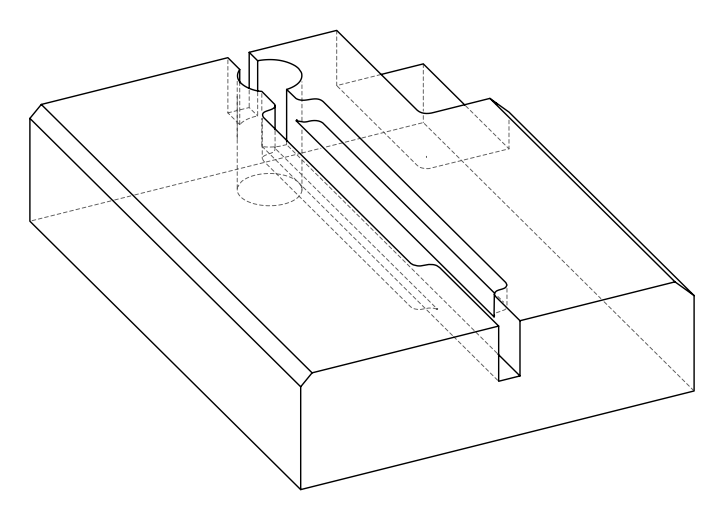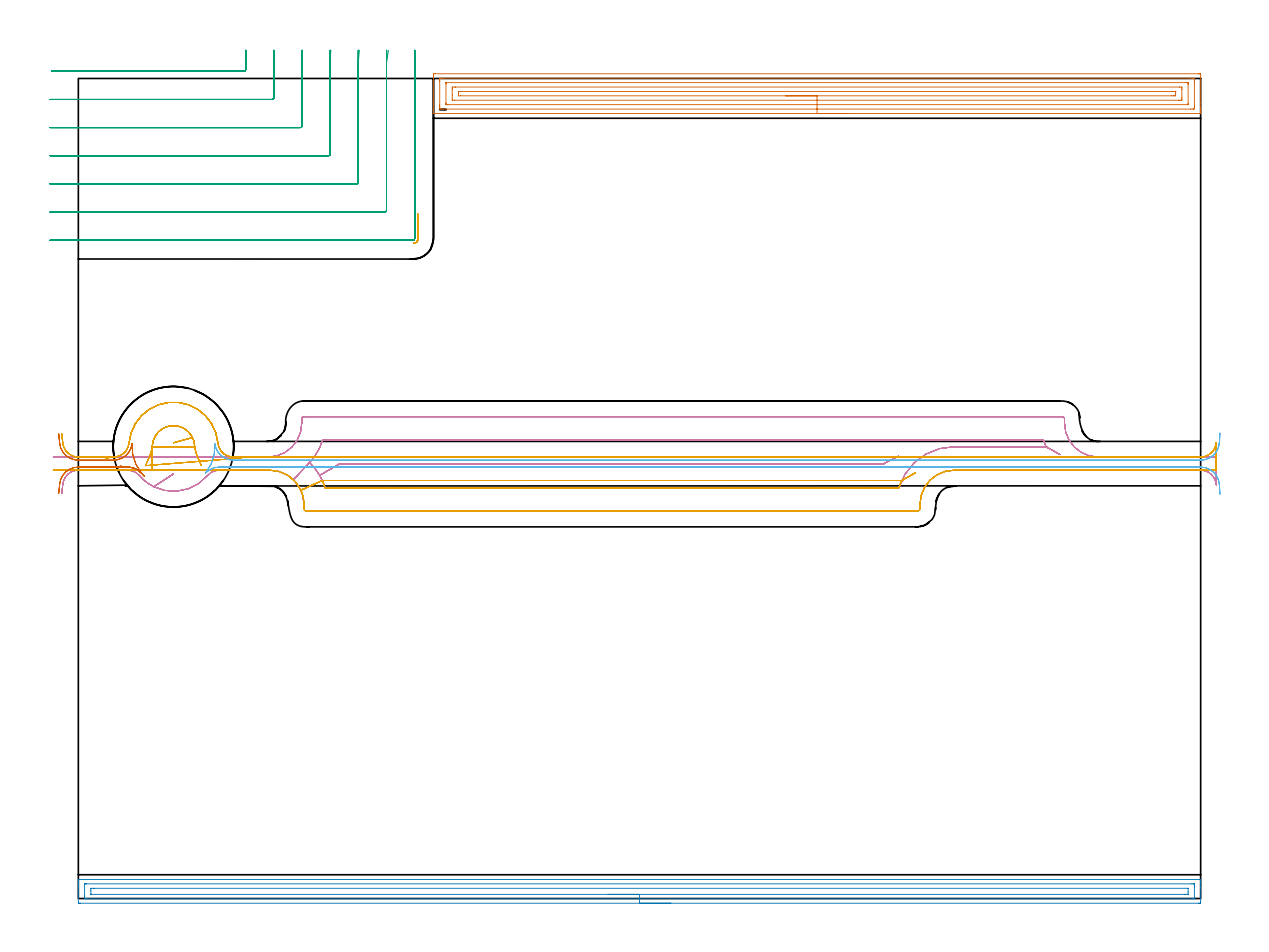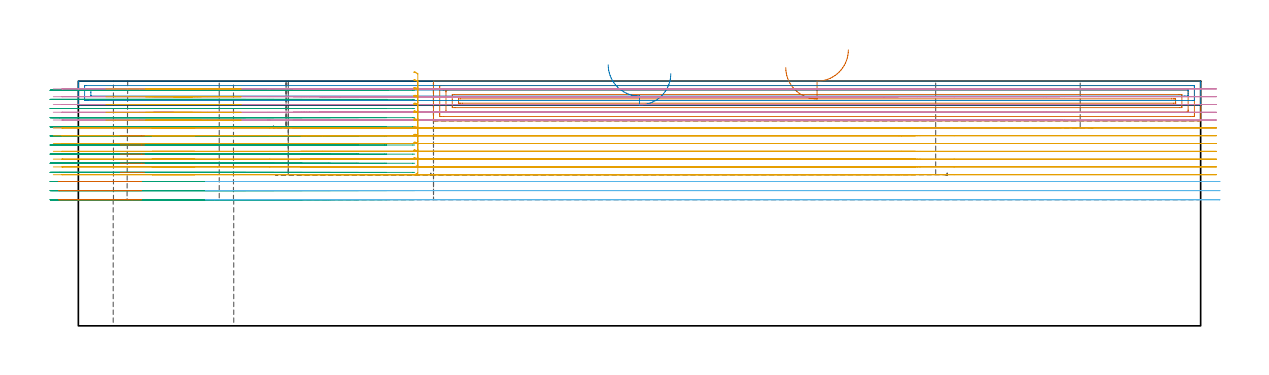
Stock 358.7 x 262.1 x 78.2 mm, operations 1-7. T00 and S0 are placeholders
(PLAN: 8 operations, 4 tool changes, 92.4 min)
(1 AREA_MILL | FG_CHAMFER_SURFACE | UGT0205_001 | 10.04 min | 20316 mm3)
(2 AREA_MILL_1 | FG_CHAMFER_SURFACE_1 | UGT0205_001 | 8.82 min | 10366 mm3)
(3 MILL_CORNER_NOTCH_RECTANGULAR | CORNER_NOTCH_RECTANGULAR | NXT0201_011 | Follow Part, ap 3, ae 75% | 24.87 min | 247341 mm3)
(4 MILL_OPEN_POCKET | POCKET_OPEN | NXT0201_013 | Follow Part, ap 2.5, ae 75% | 20.4 min | 167143 mm3)
(5 MILL_OPEN_POCKET_1 | POCKET_OPEN_1 | NXT0201_013 | Follow Part, ap 2.5, ae 75% | 20.13 min | 132565 mm3)
(6 MILL_RECTANGULAR_SLOT | SLOT_RECTANGULAR | NXT0201_011 | Follow Part, ap 3, ae 75% | 4.07 min | 37288 mm3)
(7 MILL_RECTANGULAR_SLOT_1 | SLOT_RECTANGULAR_1 | NXT0201_011 | Follow Part, ap 3, ae 75% | 0.71 min | 3613 mm3)
(8 MILL_THROUGH_HOLE_FROM_SOLID_MATERIAL | STEP1HOLE | UGT0201_004 | Circular | 3.34 min | 54070 mm3)
(TOOL UGT0205_001 | Chamfer Mill 20 x 3 x 45 deg. | D20 FL50 Z2)
(TOOL NXT0201_011 | ENDMILL 12mm [2P460-1200-NA 1630] | D12 FL38 Z6)
(TOOL NXT0201_013 | ENDMILL 10mm | D10 FL30 Z4)
(TOOL UGT0201_004 | End Mill 32 mm | D32 FL53 Z6)
(OP 1 AREA_MILL)
G17 G21 G94 G90
T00 M6
G54
G17 G0 G90 X246.1 Y250.9 S1061 M3
G43 Z88.2 H0
G94 G1 X246.062 Z87.328 F250.
X245.948 Z86.463
X245.759 Z85.612
X245.497 Z84.78
X245.163 Z83.974
X244.76 Z83.2
X244.292 Z82.464
X243.76 Z81.772
X243.171 Z81.129
X242.528 Z80.539
X241.836 Z80.008
X241.1 Z79.54
X240.326 Z79.137
X239.52 Z78.803
X238.688 Z78.541
X237.836 Z78.352
X236.972 Z78.238
X236.1 Z78.2
X113.675
X113.51 Y250.903 Z78.188
X113.507 Y250.946 Z78.146
X113.5 Y251.344 Z77.756
Y251.66 Z77.44
Y252.357 Z76.738
Y253.595 Z75.502
Y254.136 Z74.959
Y254.755 Z74.34
Y262.414 Z66.683
X113.504 Y263.033 Z66.064
X113.508 Y263.592 Z65.506
X113.558 Y263.594 Z65.504
X114.122 Y263.6 Z65.5
X358.078
X358.406 Y263.597 Z65.502
X358.69 Y263.592 Z65.506
X358.7 Y263.304 Z65.794
Y254.136 Z74.959
Y252.705 Z76.391
Y252.357 Z76.738
Y251.66 Z77.44
Y251.344 Z77.756
Y250.948 Z78.143
X358.691 Y250.902 Z78.188
X358.525 Y250.9 Z78.2
X236.1
Y252.314 Z76.786
X116.803
X115.949 Y252.317 Z76.783
X115.909 Y252.319 Z76.781
X115.51 Y252.357 Z76.743
X115.503 Y252.761 Z76.339
X115.501 Y253.246 Z75.854
X115.5 Y253.653 Z75.447
X115.501 Y261.254 Z67.846
X115.502 Y261.658 Z67.442
X115.51 Y262.143 Z66.957
X115.871 Y262.181 Z66.919
X115.909 Y262.183 Z66.917
X116.76 Y262.186 Z66.914
X355.397
X356.251 Y262.183 Z66.917
X356.291 Y262.181 Z66.919
X356.69 Y262.143 Z66.957
X356.697 Y261.739 Z67.361
X356.699 Y261.254 Z67.846
X356.7 Y260.847 Z68.253
X356.699 Y253.246 Z75.854
X356.698 Y252.842 Z76.258
X356.69 Y252.357 Z76.743
X356.329 Y252.319 Z76.781
X356.291 Y252.317 Z76.783
X355.44 Y252.314 Z76.786
X236.1
Y253.728 Z75.372
X118.105 Y253.729 Z75.371
X117.696 Y253.731 Z75.369
X117.56 Y253.733 Z75.367
X117.519 Y253.735 Z75.365
X117.51 Y253.811 Z75.289
X117.505 Y253.941 Z75.159
X117.501 Y254.136 Z74.964
X117.5 Y254.331 Z74.769
X117.501 Y260.364 Z68.736
X117.502 Y260.558 Z68.542
X117.51 Y260.753 Z68.347
X117.513 Y260.766 Z68.334
X117.519 Y260.768 Z68.332
X117.543 Y260.77 Z68.33
X117.594 Y260.771 Z68.329
X117.696 Y260.772
X354.095 Y260.771
X354.504 Y260.769 Z68.331
X354.64 Y260.767 Z68.333
X354.681 Y260.765 Z68.335
X354.69 Y260.689 Z68.411
X354.695 Y260.559 Z68.541
X354.699 Y260.364 Z68.736
X354.7 Y260.169 Z68.931
X354.699 Y254.136 Z74.964
X354.698 Y253.942 Z75.158
X354.69 Y253.746 Z75.354
X354.687 Y253.734 Z75.366
X354.681 Y253.732 Z75.368
X354.657 Y253.73 Z75.37
X354.606 Y253.729 Z75.371
X354.504 Y253.728 Z75.372
X236.1
Y255.143 Z73.957
X120.259
X119.578 Y255.15 Z73.95
X119.51 Y255.159 Z73.941
X119.505 Y255.26 Z73.84
X119.502 Y255.473 Z73.627
X119.5 Y256.805 Z72.295
Y258.568 Z70.532
X119.502 Y259.021 Z70.079
X119.505 Y259.239 Z69.861
X119.51 Y259.342 Z69.758
X119.607 Y259.351 Z69.749
X120.377 Y259.357 Z69.743
X120.494
X351.941
X352.622 Y259.35 Z69.75
X352.69 Y259.341 Z69.759
X352.695 Y259.24 Z69.86
X352.698 Y259.027 Z70.073
X352.7 Y258.601 Z70.499
Y255.932 Z73.168
X352.698 Y255.479 Z73.621
X352.695 Y255.261 Z73.839
X352.69 Y255.158 Z73.942
X352.593 Y255.149 Z73.951
X351.823 Y255.143 Z73.957
X351.705
X236.1
Y256.557 Z72.543
X122.164
X121.517 Y256.56 Z72.54
X121.514 Y256.562 Z72.538
X121.505 Y256.572 Z72.528
X121.502 Y256.805 Z72.295
X121.501 Y257.466 Z71.634
X121.503 Y257.695 Z71.405
X121.507 Y257.86 Z71.24
X121.51 Y257.936 Z71.164
X121.666 Y257.939 Z71.161
X121.916 Y257.942 Z71.158
X122.164 Y257.943 Z71.157
X122.808
X350.036
X350.683 Y257.94 Z71.16
X350.686 Y257.938 Z71.162
X350.695 Y257.928 Z71.172
X350.698 Y257.695 Z71.405
X350.699 Y257.034 Z72.066
X350.697 Y256.805 Z72.295
X350.693 Y256.64 Z72.46
X350.69 Y256.564 Z72.536
X350.534 Y256.561 Z72.539
X350.284 Y256.558 Z72.542
X350.036 Y256.557 Z72.543
X349.392
X236.1
X235.228 Z72.581
X234.364 Z72.695
X233.512 Z72.884
X232.68 Z73.146
X231.874 Z73.48
X231.1 Z73.883
X230.364 Z74.352
X229.672 Z74.883
X229.029 Z75.472
X228.44 Z76.115
X227.908 Z76.807
X227.44 Z77.543
X227.037 Z78.317
X226.703 Z79.123
X226.441 Z79.955
X226.252 Z80.807
X226.138 Z81.672
X226.1 Z82.543
G0 Z88.2
M5
M2
(OP 2 AREA_MILL_1)
G17 G21 G94 G90
T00 M6
G54
G17 G0 G90 X189.35 Y-1.5 S1061 M3
G43 Z88.2 H0
Z80.6
G94 G1 X189.312 Z79.728 F250.
X189.198 Z78.864
X189.009 Z78.012
X188.747 Z77.18
X188.413 Z76.374
X188.01 Z75.6
X187.542 Z74.864
X187.01 Z74.172
X186.421 Z73.529
X185.778 Z72.94
X185.086 Z72.409
X184.35 Z71.94
X183.576 Z71.537
X182.77 Z71.203
X181.938 Z70.941
X181.087 Z70.752
X180.222 Z70.638
X179.35 Z70.6
X0.622
X0.303 Y-1.498 Z70.601
X0.01 Y-1.494 Z70.604
X0. Y-1.186 Z70.911
Y3.172 Z75.266
Y3.701 Z75.798
Y4.043 Z76.139
Y4.573 Z76.669
Y4.915 Z77.009
Y5.599 Z77.698
Y5.854 Z77.954
X0.002 Y5.978 Z78.07
X0.01 Y6.097 Z78.188
X0.175 Y6.1 Z78.2
X358.525
X358.69 Y6.097 Z78.188
X358.698 Y5.978 Z78.071
X358.7 Y5.854 Z77.954
Y5.598 Z77.698
Y4.915 Z77.009
Y3.701 Z75.798
Y3.172 Z75.266
Y-0.922 Z71.176
X358.697 Y-1.186 Z70.911
X358.69 Y-1.494 Z70.604
X358.398 Y-1.498 Z70.601
X358.078 Y-1.5 Z70.6
X179.35
Y-0.086 Z72.014
X3.068
X2.409 Y-0.085 Z72.015
X2.171 Y-0.083 Z72.017
X2.055 Y-0.079 Z72.021
X2.009 Y-0.073 Z72.027
X2.007 Y-0.048 Z72.052
X2.002 Y0.083 Z72.183
X2. Y0.557 Z72.657
Y0.956 Z73.056
X2.001 Y4.441 Z76.541
X2.005 Y4.575 Z76.675
X2.01 Y4.675 Z76.775
X2.081 Y4.679 Z76.779
X2.409 Y4.683 Z76.783
X2.645 Y4.685 Z76.785
X355.632 Y4.686 Z76.786
X356.291 Y4.685 Z76.785
X356.529 Y4.683 Z76.783
X356.645 Y4.679 Z76.779
X356.691 Y4.673 Z76.773
X356.693 Y4.648 Z76.748
X356.698 Y4.518 Z76.618
X356.7 Y4.043 Z76.143
Y3.644 Z75.744
X356.699 Y0.159 Z72.259
X356.695 Y0.025 Z72.125
X356.69 Y-0.075 Z72.025
X356.619 Y-0.079 Z72.021
X356.291 Y-0.083 Z72.017
X356.055 Y-0.085 Z72.015
X179.35 Y-0.086 Z72.014
Y1.329 Z73.429
X4.197
X4.094 Y1.33 Z73.43
X4.027 Y1.333 Z73.433
X4.01 Y1.336 Z73.436
X4.007 Y1.342 Z73.442
X4.003 Y1.365 Z73.465
X4.001 Y1.428 Z73.528
Y2.491 Z74.591
X4.008 Y3.172 Z75.272
X4.01 Y3.261 Z75.361
X4.099 Y3.266 Z75.366
X4.197 Y3.269 Z75.369
X4.988 Y3.271 Z75.371
X5.09
X354.503
X354.606 Y3.27 Z75.37
X354.673 Y3.267 Z75.367
X354.69 Y3.264 Z75.364
X354.693 Y3.258 Z75.358
X354.697 Y3.235 Z75.335
X354.699 Y3.172 Z75.272
Y2.109 Z74.209
X354.692 Y1.428 Z73.528
X354.69 Y1.339 Z73.439
X354.601 Y1.334 Z73.434
X354.503 Y1.332 Z73.432
X353.712 Y1.329 Z73.429
X353.61
X179.35
X178.478 Z73.467
X177.614 Z73.58
X176.762 Z73.769
X175.93 Z74.032
X175.124 Z74.365
X174.35 Z74.768
X173.614 Z75.237
X172.922 Z75.768
X172.279 Z76.357
X171.69 Z77.001
X171.159 Z77.693
X170.69 Z78.429
X170.287 Z79.202
X169.953 Z80.008
X169.691 Z80.84
X169.502 Z81.692
X169.388 Z82.557
X169.35 Z83.429
G0 Z88.2
M5
M2
(OP 3 MILL_CORNER_NOTCH_RECTANGULAR)
G17 G21 G94 G90
T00 M6
G54
G17 G0 G90 X-8.542 Y264.4 S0 M3
G43 Z88.2 H1
Z75.285
G94 G1 X-5.542 F250.
X52.905 F500.
G3 X53.5 Y264.995 R0.6
G1 Y266.572
G2 X53.522 Y268.1 R54.
G1 X53.606 Y271.099 F250.
G0 Z88.2
X-9. Y255.4
Z75.285
G1 X-6.
X61.905 F500.
G3 X62.5 Y255.995 R0.6
G1 Y266.572
G2 X62.526 Y268.1 R45.
G1 X62.628 Y271.098 F250.
G0 Z88.2
X-9. Y246.4
Z75.285
G1 X-6.
X70.904 F500.
G3 X71.5 Y246.996 R0.6
G1 Y266.572
G2 X71.532 Y268.1 R36.
G1 X71.66 Y271.097 F250.
G0 Z88.2
X-9. Y237.4
Z75.285
G1 X-6.
X79.904 F500.
G3 X80.5 Y237.996 R0.6
G1 Y266.572
G2 X80.543 Y268.1 R27.
G1 X80.713 Y271.095 F250.
G0 Z88.2
X-9. Y228.4
Z75.285
G1 X-6.
X88.904 F500.
G3 X89.5 Y228.996 R0.6
G1 Y266.572
G2 X89.565 Y268.1 R18.
G1 X89.82 Y271.089 F250.
G0 Z88.2
X-9. Y219.4
Z75.285
G1 X-6.
X97.904 F500.
G3 X98.5 Y219.996 R0.6
G1 Y266.572
G2 X98.631 Y268.1 R9.
G1 X99.14 Y271.056 F250.
G0 Z88.2
X-9. Y210.4
Z75.285
G1 X-6.
X106.903 F500.
G3 X107.5 Y210.997 R0.6
G1 Y266.572
Y269.572 F250.
G0 Z88.2
X-8.542 Y264.4
Z72.369
G1 X-5.542
X52.905 F500.
G3 X53.5 Y264.995 R0.6
G1 Y267.664
G2 X53.502 Y268.1 R54.
G1 X53.526 Y271.1 F250.
G0 Z88.2
X-9. Y255.4
Z72.369
G1 X-6.
X61.905 F500.
G3 X62.5 Y255.995 R0.6
G1 Y267.664
G2 X62.502 Y268.1 R45.
G1 X62.531 Y271.1 F250.
G0 Z88.2
X-9. Y246.4
Z72.369
G1 X-6.
X70.904 F500.
G3 X71.5 Y246.996 R0.6
G1 Y267.664
G2 X71.503 Y268.1 R36.
G1 X71.539 Y271.1 F250.
G0 Z88.2
X-9. Y237.4
Z72.369
G1 X-6.
X79.904 F500.
G3 X80.5 Y237.996 R0.6
G1 Y267.664
G2 X80.504 Y268.1 R27.
G1 X80.552 Y271.1 F250.
G0 Z88.2
X-9. Y228.4
Z72.369
G1 X-6.
X88.904 F500.
G3 X89.5 Y228.996 R0.6
G1 Y267.664
G2 X89.505 Y268.1 R18.
G1 X89.578 Y271.099 F250.
G0 Z88.2
X-9. Y219.4
Z72.369
G1 X-6.
X97.904 F500.
G3 X98.5 Y219.996 R0.6
G1 Y267.664
G2 X98.511 Y268.1 R9.
G1 X98.656 Y271.096 F250.
G0 Z88.2
X-9. Y210.4
Z72.369
G1 X-6.
X106.903 F500.
G3 X107.5 Y210.997 R0.6
G1 Y267.664
Y270.664 F250.
G0 Z88.2
X-8.542 Y264.4
Z69.454
G1 X-5.542
X52.905 F500.
G3 X53.5 Y264.995 R0.6
G1 Y268.1
Y271.1 F250.
G0 Z88.2
X-9. Y255.4
Z69.454
G1 X-6.
X61.905 F500.
G3 X62.5 Y255.995 R0.6
G1 Y268.1
Y271.1 F250.
G0 Z88.2
X-9. Y246.4
Z69.454
G1 X-6.
X70.904 F500.
G3 X71.5 Y246.996 R0.6
G1 Y268.1
Y271.1 F250.
G0 Z88.2
X-9. Y237.4
Z69.454
G1 X-6.
X79.904 F500.
G3 X80.5 Y237.996 R0.6
G1 Y268.1
Y271.1 F250.
G0 Z88.2
X-9. Y228.4
Z69.454
G1 X-6.
X88.904 F500.
G3 X89.5 Y228.996 R0.6
G1 Y268.1
Y271.1 F250.
G0 Z88.2
X-9. Y219.4
Z69.454
G1 X-6.
X97.904 F500.
G3 X98.5 Y219.996 R0.6
G1 Y268.1
Y271.1 F250.
G0 Z88.2
X-9. Y210.4
Z69.454
G1 X-6.
X106.903 F500.
G3 X107.5 Y210.997 R0.6
G1 Y268.1
Y271.1 F250.
G0 Z88.2
X-8.542 Y264.4
Z66.538
G1 X-5.542
X52.905 F500.
G3 X53.5 Y264.995 R0.6
G1 Y268.1
Y271.1 F250.
G0 Z88.2
X-9. Y255.4
Z66.538
G1 X-6.
X61.905 F500.
G3 X62.5 Y255.995 R0.6
G1 Y268.1
Y271.1 F250.
G0 Z88.2
X-9. Y246.4
Z66.538
G1 X-6.
X70.904 F500.
G3 X71.5 Y246.996 R0.6
G1 Y268.1
Y271.1 F250.
G0 Z88.2
X-9. Y237.4
Z66.538
G1 X-6.
X79.904 F500.
G3 X80.5 Y237.996 R0.6
G1 Y268.1
Y271.1 F250.
G0 Z88.2
X-9. Y228.4
Z66.538
G1 X-6.
X88.904 F500.
G3 X89.5 Y228.996 R0.6
G1 Y268.1
Y271.1 F250.
G0 Z88.2
X-9. Y219.4
Z66.538
G1 X-6.
X97.904 F500.
G3 X98.5 Y219.996 R0.6
G1 Y268.1
Y271.1 F250.
G0 Z88.2
X-9. Y210.4
Z66.538
G1 X-6.
X106.903 F500.
G3 X107.5 Y210.997 R0.6
G1 Y268.1
Y271.1 F250.
G0 Z88.2
X-8.542 Y264.4
Z63.623
G1 X-5.542
X52.905 F500.
G3 X53.5 Y264.995 R0.6
G1 Y268.1
Y271.1 F250.
G0 Z88.2
X-9. Y255.4
Z63.623
G1 X-6.
X61.905 F500.
G3 X62.5 Y255.995 R0.6
G1 Y268.1
Y271.1 F250.
G0 Z88.2
X-9. Y246.4
Z63.623
G1 X-6.
X70.904 F500.
G3 X71.5 Y246.996 R0.6
G1 Y268.1
Y271.1 F250.
G0 Z88.2
X-9. Y237.4
Z63.623
G1 X-6.
X79.904 F500.
G3 X80.5 Y237.996 R0.6
G1 Y268.1
Y271.1 F250.
G0 Z88.2
X-9. Y228.4
Z63.623
G1 X-6.
X88.904 F500.
G3 X89.5 Y228.996 R0.6
G1 Y268.1
Y271.1 F250.
G0 Z88.2
X-9. Y219.4
Z63.623
G1 X-6.
X97.904 F500.
G3 X98.5 Y219.996 R0.6
G1 Y268.1
Y271.1 F250.
G0 Z88.2
X-9. Y210.4
Z63.623
G1 X-6.
X106.903 F500.
G3 X107.5 Y210.997 R0.6
G1 Y268.1
Y271.1 F250.
G0 Z88.2
X-8.542 Y264.4
Z60.708
G1 X-5.542
X52.905 F500.
G3 X53.5 Y264.995 R0.6
G1 Y268.1
Y271.1 F250.
G0 Z88.2
X-9. Y255.4
Z60.708
G1 X-6.
X61.905 F500.
G3 X62.5 Y255.995 R0.6
G1 Y268.1
Y271.1 F250.
G0 Z88.2
X-9. Y246.4
Z60.708
G1 X-6.
X70.904 F500.
G3 X71.5 Y246.996 R0.6
G1 Y268.1
Y271.1 F250.
G0 Z88.2
X-9. Y237.4
Z60.708
G1 X-6.
X79.904 F500.
G3 X80.5 Y237.996 R0.6
G1 Y268.1
Y271.1 F250.
G0 Z88.2
X-9. Y228.4
Z60.708
G1 X-6.
X88.904 F500.
G3 X89.5 Y228.996 R0.6
G1 Y268.1
Y271.1 F250.
G0 Z88.2
X-9. Y219.4
Z60.708
G1 X-6.
X97.904 F500.
G3 X98.5 Y219.996 R0.6
G1 Y268.1
Y271.1 F250.
G0 Z88.2
X-9. Y210.4
Z60.708
G1 X-6.
X106.903 F500.
G3 X107.5 Y210.997 R0.6
G1 Y268.1
Y271.1 F250.
G0 Z88.2
X-8.542 Y264.4
Z57.792
G1 X-5.542
X52.905 F500.
G3 X53.5 Y264.995 R0.6
G1 Y268.1
Y271.1 F250.
G0 Z88.2
X-9. Y255.4
Z57.792
G1 X-6.
X61.905 F500.
G3 X62.5 Y255.995 R0.6
G1 Y268.1
Y271.1 F250.
G0 Z88.2
X-9. Y246.4
Z57.792
G1 X-6.
X70.904 F500.
G3 X71.5 Y246.996 R0.6
G1 Y268.1
Y271.1 F250.
G0 Z88.2
X-9. Y237.4
Z57.792
G1 X-6.
X79.904 F500.
G3 X80.5 Y237.996 R0.6
G1 Y268.1
Y271.1 F250.
G0 Z88.2
X-9. Y228.4
Z57.792
G1 X-6.
X88.904 F500.
G3 X89.5 Y228.996 R0.6
G1 Y268.1
Y271.1 F250.
G0 Z88.2
X-9. Y219.4
Z57.792
G1 X-6.
X97.904 F500.
G3 X98.5 Y219.996 R0.6
G1 Y268.1
Y271.1 F250.
G0 Z88.2
X-9. Y210.4
Z57.792
G1 X-6.
X106.903 F500.
G3 X107.5 Y210.997 R0.6
G1 Y268.1
Y271.1 F250.
G0 Z88.2
X-8.542 Y264.4
Z54.877
G1 X-5.542
X52.905 F500.
G3 X53.5 Y264.995 R0.6
G1 Y268.1
Y271.1 F250.
G0 Z88.2
X-9. Y255.4
Z54.877
G1 X-6.
X61.905 F500.
G3 X62.5 Y255.995 R0.6
G1 Y268.1
Y271.1 F250.
G0 Z88.2
X-9. Y246.4
Z54.877
G1 X-6.
X70.904 F500.
G3 X71.5 Y246.996 R0.6
G1 Y268.1
Y271.1 F250.
G0 Z88.2
X-9. Y237.4
Z54.877
G1 X-6.
X79.904 F500.
G3 X80.5 Y237.996 R0.6
G1 Y268.1
Y271.1 F250.
G0 Z88.2
X-9. Y228.4
Z54.877
G1 X-6.
X88.904 F500.
G3 X89.5 Y228.996 R0.6
G1 Y268.1
Y271.1 F250.
G0 Z88.2
X-9. Y219.4
Z54.877
G1 X-6.
X97.904 F500.
G3 X98.5 Y219.996 R0.6
G1 Y268.1
Y271.1 F250.
G0 Z88.2
X-9. Y210.4
Z54.877
G1 X-6.
X106.903 F500.
G3 X107.5 Y210.997 R0.6
G1 Y268.1
Y271.1 F250.
G0 Z88.2
X-8.542 Y264.4
Z51.962
G1 X-5.542
X52.905 F500.
G3 X53.5 Y264.995 R0.6
G1 Y268.1
Y271.1 F250.
G0 Z88.2
X-9. Y255.4
Z51.962
G1 X-6.
X61.905 F500.
G3 X62.5 Y255.995 R0.6
G1 Y268.1
Y271.1 F250.
G0 Z88.2
X-9. Y246.4
Z51.962
G1 X-6.
X70.904 F500.
G3 X71.5 Y246.996 R0.6
G1 Y268.1
Y271.1 F250.
G0 Z88.2
X-9. Y237.4
Z51.962
G1 X-6.
X79.904 F500.
G3 X80.5 Y237.996 R0.6
G1 Y268.1
Y271.1 F250.
G0 Z88.2
X-9. Y228.4
Z51.962
G1 X-6.
X88.904 F500.
G3 X89.5 Y228.996 R0.6
G1 Y268.1
Y271.1 F250.
G0 Z88.2
X-9. Y219.4
Z51.962
G1 X-6.
X97.904 F500.
G3 X98.5 Y219.996 R0.6
G1 Y268.1
Y271.1 F250.
G0 Z88.2
X-9. Y210.4
Z51.962
G1 X-6.
X106.903 F500.
G3 X107.5 Y210.997 R0.6
G1 Y268.1
Y271.1 F250.
G0 Z88.2
X-8.542 Y264.4
Z49.046
G1 X-5.542
X52.905 F500.
G3 X53.5 Y264.995 R0.6
G1 Y268.1
Y271.1 F250.
G0 Z88.2
X-9. Y255.4
Z49.046
G1 X-6.
X61.905 F500.
G3 X62.5 Y255.995 R0.6
G1 Y268.1
Y271.1 F250.
G0 Z88.2
X-9. Y246.4
Z49.046
G1 X-6.
X70.904 F500.
G3 X71.5 Y246.996 R0.6
G1 Y268.1
Y271.1 F250.
G0 Z88.2
X-9. Y237.4
Z49.046
G1 X-6.
X79.904 F500.
G3 X80.5 Y237.996 R0.6
G1 Y268.1
Y271.1 F250.
G0 Z88.2
X-9. Y228.4
Z49.046
G1 X-6.
X88.904 F500.
G3 X89.5 Y228.996 R0.6
G1 Y268.1
Y271.1 F250.
G0 Z88.2
X-9. Y219.4
Z49.046
G1 X-6.
X97.904 F500.
G3 X98.5 Y219.996 R0.6
G1 Y268.1
Y271.1 F250.
G0 Z88.2
X-9. Y210.4
Z49.046
G1 X-6.
X106.903 F500.
G3 X107.5 Y210.997 R0.6
G1 Y268.1
Y271.1 F250.
G0 Z88.2
X-8.542 Y264.4
Z46.131
G1 X-5.542
X52.905 F500.
G3 X53.5 Y264.995 R0.6
G1 Y268.1
Y271.1 F250.
G0 Z88.2
X-9. Y255.4
Z46.131
G1 X-6.
X61.905 F500.
G3 X62.5 Y255.995 R0.6
G1 Y268.1
Y271.1 F250.
G0 Z88.2
X-9. Y246.4
Z46.131
G1 X-6.
X70.904 F500.
G3 X71.5 Y246.996 R0.6
G1 Y268.1
Y271.1 F250.
G0 Z88.2
X-9. Y237.4
Z46.131
G1 X-6.
X79.904 F500.
G3 X80.5 Y237.996 R0.6
G1 Y268.1
Y271.1 F250.
G0 Z88.2
X-9. Y228.4
Z46.131
G1 X-6.
X88.904 F500.
G3 X89.5 Y228.996 R0.6
G1 Y268.1
Y271.1 F250.
G0 Z88.2
X-9. Y219.4
Z46.131
G1 X-6.
X97.904 F500.
G3 X98.5 Y219.996 R0.6
G1 Y268.1
Y271.1 F250.
G0 Z88.2
X-9. Y210.4
Z46.131
G1 X-6.
X106.903 F500.
G3 X107.5 Y210.997 R0.6
G1 Y268.1
Y271.1 F250.
G0 Z88.2
X-8.542 Y264.4
Z43.215
G1 X-5.542
X52.905 F500.
G3 X53.5 Y264.995 R0.6
G1 Y268.1
Y271.1 F250.
G0 Z88.2
X-9. Y255.4
Z43.215
G1 X-6.
X61.905 F500.
G3 X62.5 Y255.995 R0.6
G1 Y268.1
Y271.1 F250.
G0 Z88.2
X-9. Y246.4
Z43.215
G1 X-6.
X70.904 F500.
G3 X71.5 Y246.996 R0.6
G1 Y268.1
Y271.1 F250.
G0 Z88.2
X-9. Y237.4
Z43.215
G1 X-6.
X79.904 F500.
G3 X80.5 Y237.996 R0.6
G1 Y268.1
Y271.1 F250.
G0 Z88.2
X-9. Y228.4
Z43.215
G1 X-6.
X88.904 F500.
G3 X89.5 Y228.996 R0.6
G1 Y268.1
Y271.1 F250.
G0 Z88.2
X-9. Y219.4
Z43.215
G1 X-6.
X97.904 F500.
G3 X98.5 Y219.996 R0.6
G1 Y268.1
Y271.1 F250.
G0 Z88.2
X-9. Y210.4
Z43.215
G1 X-6.
X106.903 F500.
G3 X107.5 Y210.997 R0.6
G1 Y268.1
Y271.1 F250.
G0 Z88.2
X-8.542 Y264.4
Z40.3
G1 X-5.542
X52.905 F500.
G3 X53.5 Y264.995 R0.6
G1 Y268.1
Y271.1 F250.
G0 Z88.2
X-9. Y255.4
Z40.3
G1 X-6.
X61.905 F500.
G3 X62.5 Y255.995 R0.6
G1 Y268.1
Y271.1 F250.
G0 Z88.2
X-9. Y246.4
Z40.3
G1 X-6.
X70.904 F500.
G3 X71.5 Y246.996 R0.6
G1 Y268.1
Y271.1 F250.
G0 Z88.2
X-9. Y237.4
Z40.3
G1 X-6.
X79.904 F500.
G3 X80.5 Y237.996 R0.6
G1 Y268.1
Y271.1 F250.
G0 Z88.2
X-9. Y228.4
Z40.3
G1 X-6.
X88.904 F500.
G3 X89.5 Y228.996 R0.6
G1 Y268.1
Y271.1 F250.
G0 Z88.2
X-9. Y219.4
Z40.3
G1 X-6.
X97.904 F500.
G3 X98.5 Y219.996 R0.6
G1 Y268.1
Y271.1 F250.
G0 Z88.2
X-9. Y210.4
Z40.3
G1 X-6.
X106.903 F500.
G3 X107.5 Y210.997 R0.6
G1 Y268.1
Y271.1 F250.
G0 Z88.2
M5
M2
(OP 4 MILL_OPEN_POCKET)
G17 G21 G94 G90
T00 M6
G54
G17 G0 G90 X-5.298 Y129.465 S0 M3
G43 Z88.2 H0
Z75.717
G94 G1 X-4.97 Y132.447 F250.
G2 X0. Y136.9 R5. F500.
G1 X15.761
G2 X19.563 Y135.147 R5.
G3 X24.11 Y131.614 R14.25
G1 X30.4 Y135.718
X24.11 Y131.614
G3 X41.237 Y135.147 R14.25
G2 X45.039 Y136.9 R5.
G1 X61.2
G2 X68.719 Y133.892 R10.9
G1 X73.892 Y139.322
G2 X77.114 Y135.236 R18.4
G1 X83.601 Y139.
G2 X83.716 Y138.8 R25.9
G1 X257.384
G2 X257.499 Y139. R25.9
G1 X262.078 Y141.371
X257.499 Y139.
X83.601
X77.114 Y135.236
G2 X78.82 Y131.3 R18.4
G1 X262.28
G2 X279.9 Y144.4 R18.4
G1 X309.307
X313.699 Y141.931
X309.307 Y144.4
G2 X308.515 Y146.5 R18.3
G1 X78.085
G2 X73.892 Y139.322 R18.3
G1 X68.719 Y133.892
G2 X72.1 Y126. R10.9
G1 Y124.7
G3 X73. Y123.8 R0.9
G1 X268.1
G3 X269. Y124.7 R0.9
G1 Y126.
G2 X279.9 Y136.9 R10.9
G1 X358.7
G2 X363.69 Y132.216 R5.
G1 X363.7
Y141.1
X326.
G2 X315.2 Y151.9 R10.8
G1 Y153.2
G3 X314.4 Y154. R0.8
G1 X72.2
G3 X71.4 Y153.2 R0.8
G1 Y151.9
G2 X60.6 Y141.1 R10.8
G1 X-5.
X-8. F250.
G0 X-5.298 Y129.465 Z73.233
G1 X-4.97 Y132.447
G2 X0. Y136.9 R5. F500.
G1 X15.761
G2 X19.563 Y135.147 R5.
G3 X24.11 Y131.614 R14.25
G1 X30.4 Y135.718
X24.11 Y131.614
G3 X41.237 Y135.147 R14.25
G2 X45.039 Y136.9 R5.
G1 X61.2
G2 X68.719 Y133.892 R10.9
G1 X73.892 Y139.322
G2 X77.114 Y135.236 R18.4
G1 X83.601 Y139.
G2 X83.716 Y138.8 R25.9
G1 X257.384
G2 X257.499 Y139. R25.9
G1 X262.078 Y141.371
X257.499 Y139.
X83.601
X77.114 Y135.236
G2 X78.82 Y131.3 R18.4
G1 X262.28
G2 X279.9 Y144.4 R18.4
G1 X309.307
X313.699 Y141.931
X309.307 Y144.4
G2 X308.515 Y146.5 R18.3
G1 X78.085
G2 X73.892 Y139.322 R18.3
G1 X68.719 Y133.892
G2 X72.1 Y126. R10.9
G1 Y124.7
G3 X73. Y123.8 R0.9
G1 X268.1
G3 X269. Y124.7 R0.9
G1 Y126.
G2 X279.9 Y136.9 R10.9
G1 X358.7
G2 X363.69 Y132.216 R5.
G1 X363.7
Y141.1
X326.
G2 X315.2 Y151.9 R10.8
G1 Y153.2
G3 X314.4 Y154. R0.8
G1 X72.2
G3 X71.4 Y153.2 R0.8
G1 Y151.9
G2 X60.6 Y141.1 R10.8
G1 X-5.
X-8. F250.
G0 X-5.298 Y129.465 Z70.75
G1 X-4.97 Y132.447
G2 X0. Y136.9 R5. F500.
G1 X15.761
G2 X19.563 Y135.147 R5.
G3 X24.11 Y131.614 R14.25
G1 X30.4 Y135.718
X24.11 Y131.614
G3 X41.237 Y135.147 R14.25
G2 X45.039 Y136.9 R5.
G1 X61.2
G2 X68.719 Y133.892 R10.9
G1 X73.892 Y139.322
G2 X77.114 Y135.236 R18.4
G1 X83.601 Y139.
G2 X83.716 Y138.8 R25.9
G1 X257.384
G2 X257.499 Y139. R25.9
G1 X262.078 Y141.371
X257.499 Y139.
X83.601
X77.114 Y135.236
G2 X78.82 Y131.3 R18.4
G1 X262.28
G2 X279.9 Y144.4 R18.4
G1 X309.307
X313.699 Y141.931
X309.307 Y144.4
G2 X308.515 Y146.5 R18.3
G1 X78.085
G2 X73.892 Y139.322 R18.3
G1 X68.719 Y133.892
G2 X72.1 Y126. R10.9
G1 Y124.7
G3 X73. Y123.8 R0.9
G1 X268.1
G3 X269. Y124.7 R0.9
G1 Y126.
G2 X279.9 Y136.9 R10.9
G1 X358.7
G2 X363.69 Y132.216 R5.
G1 X363.7
Y141.1
X326.
G2 X315.2 Y151.9 R10.8
G1 Y153.2
G3 X314.4 Y154. R0.8
G1 X72.2
G3 X71.4 Y153.2 R0.8
G1 Y151.9
G2 X60.6 Y141.1 R10.8
G1 X-5.
X-8. F250.
G0 X-5.298 Y129.465 Z68.267
G1 X-4.97 Y132.447
G2 X0. Y136.9 R5. F500.
G1 X15.761
G2 X19.563 Y135.147 R5.
G3 X24.11 Y131.614 R14.25
G1 X30.4 Y135.718
X24.11 Y131.614
G3 X41.237 Y135.147 R14.25
G2 X45.039 Y136.9 R5.
G1 X61.2
G2 X68.719 Y133.892 R10.9
G1 X73.892 Y139.322
G2 X77.114 Y135.236 R18.4
G1 X83.601 Y139.
G2 X83.716 Y138.8 R25.9
G1 X257.384
G2 X257.499 Y139. R25.9
G1 X262.078 Y141.371
X257.499 Y139.
X83.601
X77.114 Y135.236
G2 X78.82 Y131.3 R18.4
G1 X262.28
G2 X279.9 Y144.4 R18.4
G1 X309.307
X313.699 Y141.931
X309.307 Y144.4
G2 X308.515 Y146.5 R18.3
G1 X78.085
G2 X73.892 Y139.322 R18.3
G1 X68.719 Y133.892
G2 X72.1 Y126. R10.9
G1 Y124.7
G3 X73. Y123.8 R0.9
G1 X268.1
G3 X269. Y124.7 R0.9
G1 Y126.
G2 X279.9 Y136.9 R10.9
G1 X358.7
G2 X363.69 Y132.216 R5.
G1 X363.7
Y141.1
X326.
G2 X315.2 Y151.9 R10.8
G1 Y153.2
G3 X314.4 Y154. R0.8
G1 X72.2
G3 X71.4 Y153.2 R0.8
G1 Y151.9
G2 X60.6 Y141.1 R10.8
G1 X-5.
X-8. F250.
G0 X-5.298 Y129.465 Z65.783
G1 X-4.97 Y132.447
G2 X0. Y136.9 R5. F500.
G1 X15.761
G2 X19.563 Y135.147 R5.
G3 X24.11 Y131.614 R14.25
G1 X30.4 Y135.718
X24.11 Y131.614
G3 X41.237 Y135.147 R14.25
G2 X45.039 Y136.9 R5.
G1 X61.2
G2 X68.719 Y133.892 R10.9
G1 X73.892 Y139.322
G2 X77.114 Y135.236 R18.4
G1 X83.601 Y139.
G2 X83.716 Y138.8 R25.9
G1 X257.384
G2 X257.499 Y139. R25.9
G1 X262.078 Y141.371
X257.499 Y139.
X83.601
X77.114 Y135.236
G2 X78.82 Y131.3 R18.4
G1 X262.28
G2 X279.9 Y144.4 R18.4
G1 X309.307
X313.699 Y141.931
X309.307 Y144.4
G2 X308.515 Y146.5 R18.3
G1 X78.085
G2 X73.892 Y139.322 R18.3
G1 X68.719 Y133.892
G2 X72.1 Y126. R10.9
G1 Y124.7
G3 X73. Y123.8 R0.9
G1 X268.1
G3 X269. Y124.7 R0.9
G1 Y126.
G2 X279.9 Y136.9 R10.9
G1 X358.7
G2 X363.69 Y132.216 R5.
G1 X363.7
Y141.1
X326.
G2 X315.2 Y151.9 R10.8
G1 Y153.2
G3 X314.4 Y154. R0.8
G1 X72.2
G3 X71.4 Y153.2 R0.8
G1 Y151.9
G2 X60.6 Y141.1 R10.8
G1 X-5.
X-8. F250.
G0 X-5.298 Y129.465 Z63.3
G1 X-4.97 Y132.447
G2 X0. Y136.9 R5. F500.
G1 X15.761
G2 X19.563 Y135.147 R5.
G3 X24.11 Y131.614 R14.25
G1 X30.4 Y135.718
X24.11 Y131.614
G3 X41.237 Y135.147 R14.25
G2 X45.039 Y136.9 R5.
G1 X61.2
G2 X68.719 Y133.892 R10.9
G1 X73.892 Y139.322
G2 X77.114 Y135.236 R18.4
G1 X83.601 Y139.
G2 X83.716 Y138.8 R25.9
G1 X257.384
G2 X257.499 Y139. R25.9
G1 X262.078 Y141.371
X257.499 Y139.
X83.601
X77.114 Y135.236
G2 X78.82 Y131.3 R18.4
G1 X262.28
G2 X279.9 Y144.4 R18.4
G1 X309.307
X313.699 Y141.931
X309.307 Y144.4
G2 X308.515 Y146.5 R18.3
G1 X78.085
G2 X73.892 Y139.322 R18.3
G1 X68.719 Y133.892
G2 X72.1 Y126. R10.9
G1 Y124.7
G3 X73. Y123.8 R0.9
G1 X268.1
G3 X269. Y124.7 R0.9
G1 Y126.
G2 X279.9 Y136.9 R10.9
G1 X358.7
G2 X363.69 Y132.216 R5.
G1 X363.7
Y141.1
X326.
G2 X315.2 Y151.9 R10.8
G1 Y153.2
G3 X314.4 Y154. R0.8
G1 X72.2
G3 X71.4 Y153.2 R0.8
G1 Y151.9
G2 X60.6 Y141.1 R10.8
G1 X-5.
X-8. F250.
G0 Z88.2
M5
M2
(OP 5 MILL_OPEN_POCKET_1)
G17 G21 G94 G90
T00 M6
G54
G17 G0 G90 X39.318 Y138.351 S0 M3
G43 Z88.2 H0
Z75.708
G94 G1 X38.118 Y141.1 F250.
G2 X37.124 Y144.996 R12.5 F500.
G3 X36.482 Y147.328 R6.75
G1 X30.4 Y145.664
X36.482 Y147.328
G3 X23.676 Y144.996 R6.75
G2 X22.682 Y141.1 R12.5
G1 X21.482 Y138.351 F250.
X52.007 Y140.801 F500.
X49.025 Y141.13 F250.
G2 X44.594 Y145.658 R5. F500.
G3 X16.206 Y145.658 R14.25
G2 X11.773 Y141.13 R5.
G1 X8.791 Y140.802 F250.
G0 X39.318 Y138.351 Z73.217
G1 X38.118 Y141.1
G2 X37.124 Y144.996 R12.5 F500.
G3 X36.482 Y147.328 R6.75
G1 X30.4 Y145.664
X36.482 Y147.328
G3 X23.676 Y144.996 R6.75
G2 X22.682 Y141.1 R12.5
G1 X21.482 Y138.351 F250.
X52.007 Y140.801 F500.
X49.025 Y141.13 F250.
G2 X44.594 Y145.658 R5. F500.
G3 X16.206 Y145.658 R14.25
G2 X11.773 Y141.13 R5.
G1 X8.791 Y140.802 F250.
G0 X39.318 Y138.351 Z70.725
G1 X38.118 Y141.1
G2 X37.124 Y144.996 R12.5 F500.
G3 X36.482 Y147.328 R6.75
G1 X30.4 Y145.664
X36.482 Y147.328
G3 X23.676 Y144.996 R6.75
G2 X22.682 Y141.1 R12.5
G1 X21.482 Y138.351 F250.
X52.007 Y140.801 F500.
X49.025 Y141.13 F250.
G2 X44.594 Y145.658 R5. F500.
G3 X16.206 Y145.658 R14.25
G2 X11.773 Y141.13 R5.
G1 X8.791 Y140.802 F250.
G0 X39.318 Y138.351 Z68.233
G1 X38.118 Y141.1
G2 X37.124 Y144.996 R12.5 F500.
G3 X36.482 Y147.328 R6.75
G1 X30.4 Y145.664
X36.482 Y147.328
G3 X23.676 Y144.996 R6.75
G2 X22.682 Y141.1 R12.5
G1 X21.482 Y138.351 F250.
X52.007 Y140.801 F500.
X49.025 Y141.13 F250.
G2 X44.594 Y145.658 R5. F500.
G3 X16.206 Y145.658 R14.25
G2 X11.773 Y141.13 R5.
G1 X8.791 Y140.802 F250.
G0 X39.318 Y138.351 Z65.742
G1 X38.118 Y141.1
G2 X37.124 Y144.996 R12.5 F500.
G3 X36.482 Y147.328 R6.75
G1 X30.4 Y145.664
X36.482 Y147.328
G3 X23.676 Y144.996 R6.75
G2 X22.682 Y141.1 R12.5
G1 X21.482 Y138.351 F250.
X52.007 Y140.801 F500.
X49.025 Y141.13 F250.
G2 X44.594 Y145.658 R5. F500.
G3 X16.206 Y145.658 R14.25
G2 X11.773 Y141.13 R5.
G1 X8.791 Y140.802 F250.
G0 Z88.2
X-8. Y136.9
Z63.25
G1 X-5.
X23.609 F500.
Y144.4
X37.191
G2 X37.124 Y144.996 R12.5
G3 X23.676 Y144.996 R6.75
G2 X23.609 Y144.4 R12.5
G1 Y136.9
X61.2
G2 X71.127 Y130.502 R10.9
G1 X77.957 Y133.6
G2 X78.82 Y131.3 R18.4
G1 X262.28
G2 X263.143 Y133.6 R18.4
G1 X267.542 Y136.065
X263.143 Y133.6
X77.957
X71.127 Y130.502
G2 X72.1 Y126. R10.9
G1 Y124.7
G3 X73. Y123.8 R0.9
G1 X268.1
G3 X269. Y124.7 R0.9
G1 Y126.
G2 X279.9 Y136.9 R10.9
G1 X363.7
Y145.784
X363.69
G2 X358.7 Y141.1 R5.
G1 X49.575
G2 X44.594 Y145.658 R5.
G3 X16.206 Y145.658 R14.25
G2 X11.225 Y141.1 R5.
G1 X0.
G2 X-4.97 Y145.553 R5.
G1 X-5.298 Y148.535 F250.
G0 X-8. Y136.9 Z60.758
G1 X-5.
X23.609 F500.
Y144.4
X37.191
G2 X37.124 Y144.996 R12.5
G3 X23.676 Y144.996 R6.75
G2 X23.609 Y144.4 R12.5
G1 Y136.9
X61.2
G2 X71.127 Y130.502 R10.9
G1 X77.957 Y133.6
G2 X78.82 Y131.3 R18.4
G1 X262.28
G2 X263.143 Y133.6 R18.4
G1 X267.542 Y136.065
X263.143 Y133.6
X77.957
X71.127 Y130.502
G2 X72.1 Y126. R10.9
G1 Y124.7
G3 X73. Y123.8 R0.9
G1 X268.1
G3 X269. Y124.7 R0.9
G1 Y126.
G2 X279.9 Y136.9 R10.9
G1 X363.7
Y145.784
X363.69
G2 X358.7 Y141.1 R5.
G1 X49.575
G2 X44.594 Y145.658 R5.
G3 X16.206 Y145.658 R14.25
G2 X11.225 Y141.1 R5.
G1 X0.
G2 X-4.97 Y145.553 R5.
G1 X-5.298 Y148.535 F250.
G0 X-8. Y136.9 Z58.267
G1 X-5.
X23.609 F500.
Y144.4
X37.191
G2 X37.124 Y144.996 R12.5
G3 X23.676 Y144.996 R6.75
G2 X23.609 Y144.4 R12.5
G1 Y136.9
X61.2
G2 X71.127 Y130.502 R10.9
G1 X77.957 Y133.6
G2 X78.82 Y131.3 R18.4
G1 X262.28
G2 X263.143 Y133.6 R18.4
G1 X267.542 Y136.065
X263.143 Y133.6
X77.957
X71.127 Y130.502
G2 X72.1 Y126. R10.9
G1 Y124.7
G3 X73. Y123.8 R0.9
G1 X268.1
G3 X269. Y124.7 R0.9
G1 Y126.
G2 X279.9 Y136.9 R10.9
G1 X363.7
Y145.784
X363.69
G2 X358.7 Y141.1 R5.
G1 X49.575
G2 X44.594 Y145.658 R5.
G3 X16.206 Y145.658 R14.25
G2 X11.225 Y141.1 R5.
G1 X0.
G2 X-4.97 Y145.553 R5.
G1 X-5.298 Y148.535 F250.
G0 X-8. Y136.9 Z55.775
G1 X-5.
X23.609 F500.
Y144.4
X37.191
G2 X37.124 Y144.996 R12.5
G3 X23.676 Y144.996 R6.75
G2 X23.609 Y144.4 R12.5
G1 Y136.9
X61.2
G2 X71.127 Y130.502 R10.9
G1 X77.957 Y133.6
G2 X78.82 Y131.3 R18.4
G1 X262.28
G2 X263.143 Y133.6 R18.4
G1 X267.542 Y136.065
X263.143 Y133.6
X77.957
X71.127 Y130.502
G2 X72.1 Y126. R10.9
G1 Y124.7
G3 X73. Y123.8 R0.9
G1 X268.1
G3 X269. Y124.7 R0.9
G1 Y126.
G2 X279.9 Y136.9 R10.9
G1 X363.7
Y145.784
X363.69
G2 X358.7 Y141.1 R5.
G1 X49.575
G2 X44.594 Y145.658 R5.
G3 X16.206 Y145.658 R14.25
G2 X11.225 Y141.1 R5.
G1 X0.
G2 X-4.97 Y145.553 R5.
G1 X-5.298 Y148.535 F250.
G0 X-8. Y136.9 Z53.283
G1 X-5.
X23.609 F500.
Y144.4
X37.191
G2 X37.124 Y144.996 R12.5
G3 X23.676 Y144.996 R6.75
G2 X23.609 Y144.4 R12.5
G1 Y136.9
X61.2
G2 X71.127 Y130.502 R10.9
G1 X77.957 Y133.6
G2 X78.82 Y131.3 R18.4
G1 X262.28
G2 X263.143 Y133.6 R18.4
G1 X267.542 Y136.065
X263.143 Y133.6
X77.957
X71.127 Y130.502
G2 X72.1 Y126. R10.9
G1 Y124.7
G3 X73. Y123.8 R0.9
G1 X268.1
G3 X269. Y124.7 R0.9
G1 Y126.
G2 X279.9 Y136.9 R10.9
G1 X363.7
Y145.784
X363.69
G2 X358.7 Y141.1 R5.
G1 X49.575
G2 X44.594 Y145.658 R5.
G3 X16.206 Y145.658 R14.25
G2 X11.225 Y141.1 R5.
G1 X0.
G2 X-4.97 Y145.553 R5.
G1 X-5.298 Y148.535 F250.
G0 X-8. Y136.9 Z50.792
G1 X-5.
X23.609 F500.
Y144.4
X37.191
G2 X37.124 Y144.996 R12.5
G3 X23.676 Y144.996 R6.75
G2 X23.609 Y144.4 R12.5
G1 Y136.9
X61.2
G2 X71.127 Y130.502 R10.9
G1 X77.957 Y133.6
G2 X78.82 Y131.3 R18.4
G1 X262.28
G2 X263.143 Y133.6 R18.4
G1 X267.542 Y136.065
X263.143 Y133.6
X77.957
X71.127 Y130.502
G2 X72.1 Y126. R10.9
G1 Y124.7
G3 X73. Y123.8 R0.9
G1 X268.1
G3 X269. Y124.7 R0.9
G1 Y126.
G2 X279.9 Y136.9 R10.9
G1 X363.7
Y145.784
X363.69
G2 X358.7 Y141.1 R5.
G1 X49.575
G2 X44.594 Y145.658 R5.
G3 X16.206 Y145.658 R14.25
G2 X11.225 Y141.1 R5.
G1 X0.
G2 X-4.97 Y145.553 R5.
G1 X-5.298 Y148.535 F250.
G0 X-8. Y136.9 Z48.3
G1 X-5.
X23.609 F500.
Y144.4
X37.191
G2 X37.124 Y144.996 R12.5
G3 X23.676 Y144.996 R6.75
G2 X23.609 Y144.4 R12.5
G1 Y136.9
X61.2
G2 X71.127 Y130.502 R10.9
G1 X77.957 Y133.6
G2 X78.82 Y131.3 R18.4
G1 X262.28
G2 X263.143 Y133.6 R18.4
G1 X267.542 Y136.065
X263.143 Y133.6
X77.957
X71.127 Y130.502
G2 X72.1 Y126. R10.9
G1 Y124.7
G3 X73. Y123.8 R0.9
G1 X268.1
G3 X269. Y124.7 R0.9
G1 Y126.
G2 X279.9 Y136.9 R10.9
G1 X363.7
Y145.784
X363.69
G2 X358.7 Y141.1 R5.
G1 X49.575
G2 X44.594 Y145.658 R5.
G3 X16.206 Y145.658 R14.25
G2 X11.225 Y141.1 R5.
G1 X0.
G2 X-4.97 Y145.553 R5.
G1 X-5.298 Y148.535 F250.
G0 Z88.2
X107.69 Y209.535
Z81.2
G1 X107.398 Y209.422 Z81.116
X107.231 Y209.406 Z81.071
X107.398 Y209.422 Z81.026
X107.804 Y209.578 Z80.91
X108.143 Y209.851 Z80.793
X108.382 Y210.214 Z80.676
X108.5 Y210.632 Z80.56
Y210.8 Z80.515
Y218.732 Z78.39
Y210.8 Z76.264
Y210.632 Z76.219
X108.382 Y210.214 Z76.103
X108.143 Y209.851 Z75.986
X107.804 Y209.578 Z75.87
X107.398 Y209.422 Z75.753
X107.231 Y209.406 Z75.708
G3 X108.493 Y210.659 R1.4
G0 X107.69 Y209.535 Z78.708
G1 X107.398 Y209.422 Z78.624
X107.231 Y209.406 Z78.579
X107.398 Y209.422 Z78.534
X107.804 Y209.578 Z78.418
X108.143 Y209.851 Z78.301
X108.382 Y210.214 Z78.185
X108.5 Y210.632 Z78.068
Y210.8 Z78.023
Y218.732 Z75.898
Y210.8 Z73.773
Y210.632 Z73.728
X108.382 Y210.214 Z73.611
X108.143 Y209.851 Z73.495
X107.804 Y209.578 Z73.378
X107.398 Y209.422 Z73.261
X107.231 Y209.406 Z73.217
G3 X108.493 Y210.659 R1.4
G0 X107.69 Y209.535 Z76.217
G1 X107.398 Y209.422 Z76.133
X107.231 Y209.406 Z76.088
X107.398 Y209.422 Z76.043
X107.804 Y209.578 Z75.926
X108.143 Y209.851 Z75.81
X108.382 Y210.214 Z75.693
X108.5 Y210.632 Z75.577
Y210.8 Z75.532
Y218.732 Z73.406
Y210.8 Z71.281
Y210.632 Z71.236
X108.382 Y210.214 Z71.119
X108.143 Y209.851 Z71.003
X107.804 Y209.578 Z70.886
X107.398 Y209.422 Z70.77
X107.231 Y209.406 Z70.725
G3 X108.493 Y210.659 R1.4
G0 X107.69 Y209.535 Z73.725
G1 X107.398 Y209.422 Z73.641
X107.231 Y209.406 Z73.596
X107.398 Y209.422 Z73.551
X107.804 Y209.578 Z73.435
X108.143 Y209.851 Z73.318
X108.382 Y210.214 Z73.201
X108.5 Y210.632 Z73.085
Y210.8 Z73.04
Y218.732 Z70.915
Y210.8 Z68.789
Y210.632 Z68.744
X108.382 Y210.214 Z68.628
X108.143 Y209.851 Z68.511
X107.804 Y209.578 Z68.395
X107.398 Y209.422 Z68.278
X107.231 Y209.406 Z68.233
G3 X108.493 Y210.66 R1.4
G0 X107.69 Y209.535 Z71.233
G1 X107.398 Y209.422 Z71.149
X107.231 Y209.406 Z71.104
X107.398 Y209.422 Z71.059
X107.804 Y209.578 Z70.943
X108.143 Y209.851 Z70.826
X108.382 Y210.214 Z70.71
X108.5 Y210.632 Z70.593
Y210.8 Z70.548
Y218.732 Z68.423
Y210.8 Z66.298
Y210.632 Z66.253
X108.382 Y210.214 Z66.136
X108.143 Y209.851 Z66.02
X107.804 Y209.578 Z65.903
X107.398 Y209.422 Z65.787
X107.231 Y209.406 Z65.742
G3 X108.493 Y210.66 R1.4
G0 X107.69 Y209.535 Z68.742
G1 X107.398 Y209.422 Z68.658
X107.231 Y209.406 Z68.613
X107.398 Y209.422 Z68.568
X107.804 Y209.578 Z68.451
X108.143 Y209.851 Z68.335
X108.382 Y210.214 Z68.218
X108.5 Y210.632 Z68.102
Y210.8 Z68.057
Y218.732 Z65.931
Y210.8 Z63.806
Y210.632 Z63.761
X108.382 Y210.214 Z63.644
X108.143 Y209.851 Z63.528
X107.804 Y209.578 Z63.411
X107.398 Y209.422 Z63.295
X107.231 Y209.406 Z63.25
G3 X108.493 Y210.659 R1.4
G0 X107.69 Y209.535 Z66.25
G1 X107.398 Y209.422 Z66.166
X107.231 Y209.406 Z66.121
X107.398 Y209.422 Z66.076
X107.804 Y209.578 Z65.96
X108.143 Y209.851 Z65.843
X108.382 Y210.214 Z65.726
X108.5 Y210.632 Z65.61
Y210.8 Z65.565
Y218.732 Z63.44
Y210.8 Z61.314
Y210.632 Z61.269
X108.382 Y210.214 Z61.153
X108.143 Y209.851 Z61.036
X107.804 Y209.578 Z60.92
X107.398 Y209.422 Z60.803
X107.231 Y209.406 Z60.758
G3 X108.493 Y210.659 R1.4
G0 X107.69 Y209.535 Z63.758
G1 X107.398 Y209.422 Z63.674
X107.231 Y209.406 Z63.629
X107.398 Y209.422 Z63.584
X107.804 Y209.578 Z63.468
X108.143 Y209.851 Z63.351
X108.382 Y210.214 Z63.235
X108.5 Y210.632 Z63.118
Y210.8 Z63.073
Y218.732 Z60.948
Y210.8 Z58.823
Y210.632 Z58.778
X108.382 Y210.214 Z58.661
X108.143 Y209.851 Z58.545
X107.804 Y209.578 Z58.428
X107.398 Y209.422 Z58.312
X107.231 Y209.406 Z58.267
G3 X108.493 Y210.659 R1.4
G0 X107.69 Y209.535 Z61.267
G1 X107.398 Y209.422 Z61.183
X107.231 Y209.406 Z61.138
X107.398 Y209.422 Z61.093
X107.804 Y209.578 Z60.976
X108.143 Y209.851 Z60.86
X108.382 Y210.214 Z60.743
X108.5 Y210.632 Z60.627
Y210.8 Z60.582
Y218.732 Z58.456
Y210.8 Z56.331
Y210.632 Z56.286
X108.382 Y210.214 Z56.17
X108.143 Y209.851 Z56.053
X107.804 Y209.578 Z55.936
X107.398 Y209.422 Z55.82
X107.231 Y209.406 Z55.775
G3 X108.493 Y210.659 R1.4
G0 X107.69 Y209.535 Z58.775
G1 X107.398 Y209.422 Z58.691
X107.231 Y209.406 Z58.646
X107.398 Y209.422 Z58.601
X107.804 Y209.578 Z58.485
X108.143 Y209.851 Z58.368
X108.382 Y210.214 Z58.252
X108.5 Y210.632 Z58.135
Y210.8 Z58.09
Y218.732 Z55.965
Y210.8 Z53.839
Y210.632 Z53.794
X108.382 Y210.214 Z53.678
X108.143 Y209.851 Z53.561
X107.804 Y209.578 Z53.445
X107.398 Y209.422 Z53.328
X107.231 Y209.406 Z53.283
G3 X108.493 Y210.659 R1.4
G0 X107.69 Y209.535 Z56.283
G1 X107.398 Y209.422 Z56.199
X107.231 Y209.406 Z56.154
X107.398 Y209.422 Z56.109
X107.804 Y209.578 Z55.993
X108.143 Y209.851 Z55.876
X108.382 Y210.214 Z55.76
X108.5 Y210.632 Z55.643
Y210.8 Z55.598
Y218.732 Z53.473
Y210.8 Z51.348
Y210.632 Z51.303
X108.382 Y210.214 Z51.186
X108.143 Y209.851 Z51.07
X107.804 Y209.578 Z50.953
X107.398 Y209.422 Z50.837
X107.231 Y209.406 Z50.792
G3 X108.493 Y210.659 R1.4
G0 X107.69 Y209.535 Z53.792
G1 X107.398 Y209.422 Z53.708
X107.231 Y209.406 Z53.663
X107.398 Y209.422 Z53.618
X107.804 Y209.578 Z53.501
X108.143 Y209.851 Z53.385
X108.382 Y210.214 Z53.268
X108.5 Y210.632 Z53.152
Y210.8 Z53.107
Y218.732 Z50.981
Y210.8 Z48.856
Y210.632 Z48.811
X108.382 Y210.214 Z48.695
X108.143 Y209.851 Z48.578
X107.804 Y209.578 Z48.461
X107.398 Y209.422 Z48.345
X107.231 Y209.406 Z48.3
G3 X108.493 Y210.659 R1.4
G0 Z88.2
M5
M2
(OP 6 MILL_RECTANGULAR_SLOT)
G17 G21 G94 G90
T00 M6
G54
G17 G0 G90 X364.863 Y148.749 S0 M3
G43 Z88.2 H1
Z46.131
G94 G1 X364.69 Y145.754 F250.
G2 X358.7 Y140.1 R6. F500.
G1 X49.575
G2 X43.63 Y145.284 R6.
G1 X43.62
G2 X40.661 Y136.016 R13.25
G1 X40.668 Y136.01
G2 X45.039 Y137.9 R6.
G1 X358.7
G2 X364.69 Y132.246 R6.
G1 X364.863 Y129.251 F250.
G0 Y148.749 Z43.215
G1 X364.69 Y145.754
G2 X358.7 Y140.1 R6. F500.
G1 X49.575
G2 X43.63 Y145.285 R6.
G1 X43.62 Y145.284
G2 X40.661 Y136.016 R13.25
G1 X40.668 Y136.01
G2 X45.039 Y137.9 R6.
G1 X358.7
G2 X364.69 Y132.246 R6.
G1 X364.863 Y129.251 F250.
G0 Y148.749 Z40.3
G1 X364.69 Y145.754
G2 X358.7 Y140.1 R6. F500.
G1 X49.575
G2 X43.63 Y145.285 R6.
G1 X43.62 Y145.284
G2 X40.661 Y136.016 R13.25
G1 X40.668 Y136.01
G2 X45.039 Y137.9 R6.
G1 X358.7
G2 X364.69 Y132.246 R6.
G1 X364.863 Y129.251 F250.
G0 Z88.2
M5
M2
(OP 7 MILL_RECTANGULAR_SLOT_1)
G17 G21 G94 G90
T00 M6
G54
G17 G0 G90 X13.375 Y138.17 S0 M3
G43 Z88.2 H1
Z60.708
G94 G1 X16.36 Y137.87 F250.
G2 X20.132 Y136.01 R6.
G1 X21.159 Y134.917
G0 Z88.2
X13.375 Y138.17
Z57.792
G1 X16.36 Y137.87
G2 X20.132 Y136.01 R6.
G1 X21.159 Y134.917
G0 Z88.2
X13.375 Y138.17
Z54.877
G1 X16.36 Y137.87
G2 X20.132 Y136.01 R6.
G1 X21.159 Y134.917
G0 Z88.2
X13.375 Y138.17
Z51.962
G1 X16.36 Y137.87
G2 X20.132 Y136.01 R6.
G1 X21.159 Y134.917
G0 Z88.2
X13.375 Y138.17
Z49.046
G1 X16.36 Y137.87
G2 X20.132 Y136.01 R6.
G1 X21.159 Y134.917
G0 Z88.2
X-6.27 Y129.514
Z46.131
G1 X-5.97 Y132.499
G2 X0. Y137.9 R6. F500.
G1 X15.761
G2 X20.132 Y136.01 R6.
G1 X20.139 Y136.016
G2 X17.18 Y145.284 R13.25
G1 X17.17
G2 X11.225 Y140.1 R6.
G1 X0.
G2 X-5.97 Y145.501 R6.
G1 X-6.27 Y148.486 F250.
G0 Y129.514 Z43.215
G1 X-5.97 Y132.499
G2 X0. Y137.9 R6. F500.
G1 X15.761
G2 X20.132 Y136.01 R6.
G1 X20.139 Y136.016
G2 X17.18 Y145.284 R13.25
G1 X17.17
G2 X11.225 Y140.1 R6.
G1 X0.
G2 X-5.97 Y145.501 R6.
G1 X-6.27 Y148.486 F250.
G0 Y129.514 Z40.3
G1 X-5.97 Y132.499
G2 X0. Y137.9 R6. F500.
G1 X15.761
G2 X20.132 Y136.01 R6.
G1 X20.139 Y136.016
G2 X17.18 Y145.284 R13.25
G1 X17.17
G2 X11.225 Y140.1 R6.
G1 X0.
G2 X-5.97 Y145.501 R6.
G1 X-6.27 Y148.486 F250.
G0 Z88.2
M5
M2
